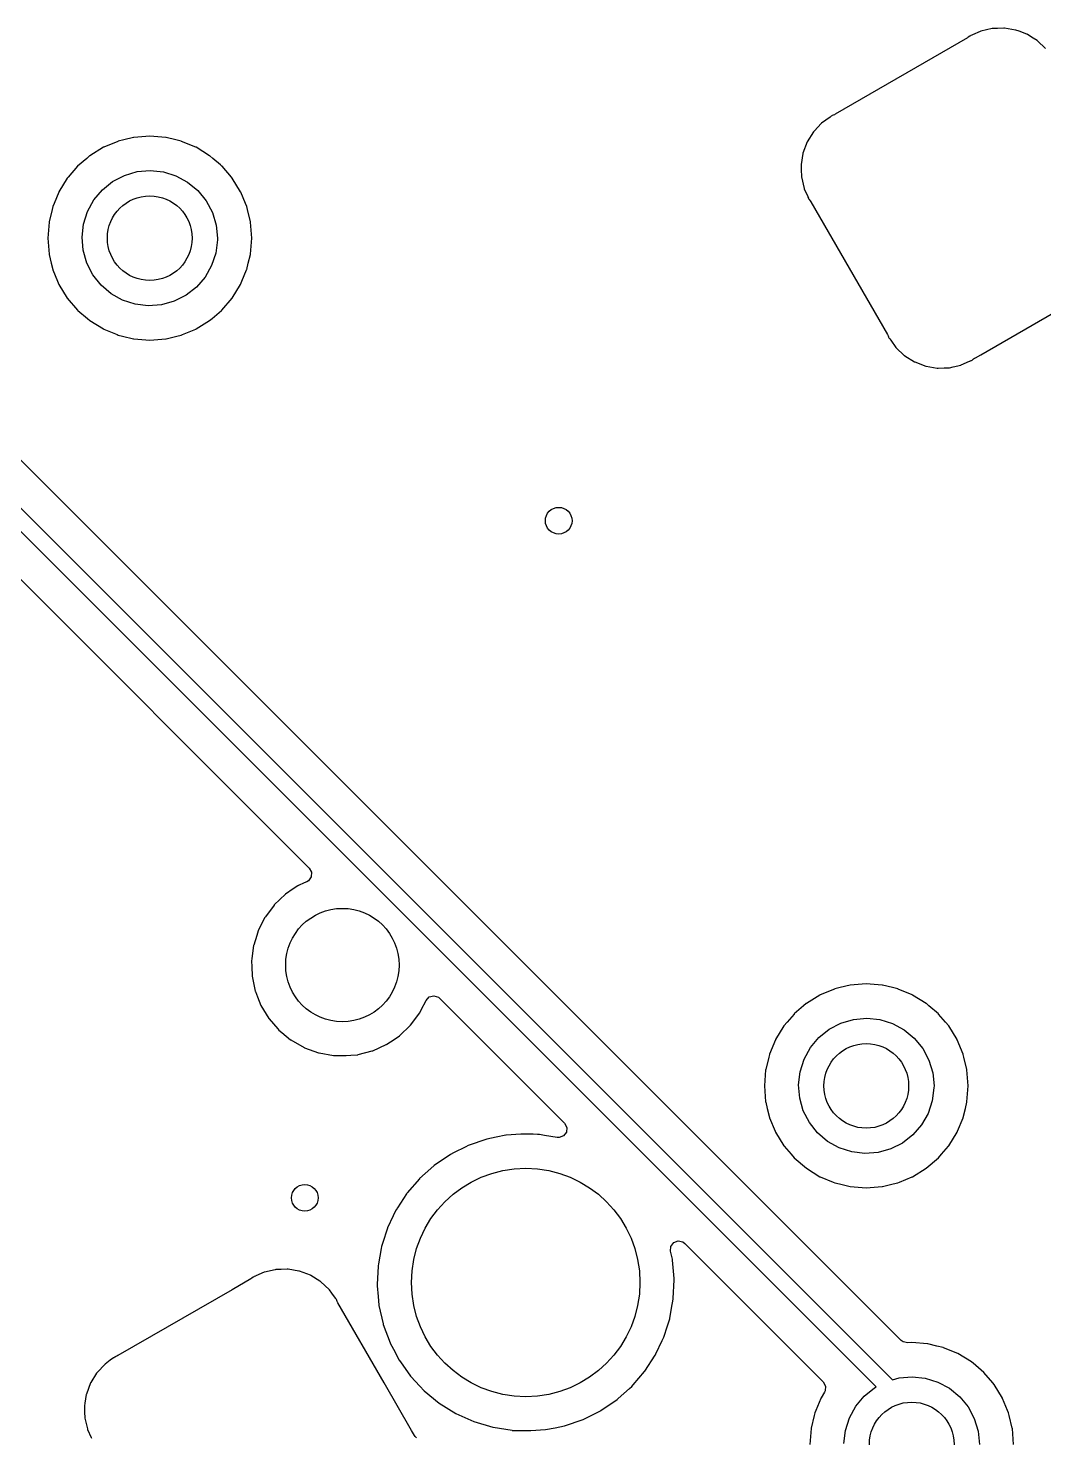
# Model space of a CAD drawing. Extents: x 189 to 319, y -167 to -61.
# Drawn here: x 269.54 to 284.77, y -129.33 to -108.18 of the extents above; entities that cross this region are included whole.
import ezdxf

# ---------------------------------------------------------------- set-up
doc = ezdxf.new("R2010")
doc.units = 0
doc.layers.add('BLACK', color=7, linetype='CONTINUOUS')

msp = doc.modelspace()

# ---------------------------------------------------------------- linework, layer by layer
at = {"layer": 'BLACK', "linetype": 'CONTINUOUS'}
for p, q in [((283.695, -108.286), (283.678, -108.292)), ((283.703, -108.282), (283.695, -108.286)), ((283.82, -108.229), (283.703, -108.282)), ((283.826, -108.227), (283.82, -108.229)), ((283.82, -108.229), (283.82, -108.229)), ((284, -108.186), (283.826, -108.227)), ((284.079, -108.184), (284, -108.186)), ((284.172, -108.181), (284.079, -108.184)), ((284.179, -108.18), (284.172, -108.181)), ((284.172, -108.181), (284.172, -108.181)), ((284.185, -108.181), (284.179, -108.18)), ((284.349, -108.208), (284.185, -108.181)), ((284.185, -108.181), (284.185, -108.181)), ((284.355, -108.209), (284.349, -108.208)), ((284.349, -108.208), (284.349, -108.208)), ((284.401, -108.227), (284.355, -108.209)), ((284.517, -108.27), (284.401, -108.227)), ((284.522, -108.272), (284.517, -108.27)), ((284.517, -108.27), (284.517, -108.27)), ((284.528, -108.276), (284.522, -108.272)), ((284.614, -108.329), (284.528, -108.276)), ((284.528, -108.276), (284.528, -108.276)), ((283.626, -108.327), (281.645, -109.47)), ((283.64, -108.317), (283.626, -108.327)), ((283.662, -108.3), (283.64, -108.317)), ((283.673, -108.294), (283.662, -108.3)), ((283.678, -108.292), (283.673, -108.294)), ((283.678, -108.292), (283.678, -108.292)), ((284.674, -108.367), (284.614, -108.329)), ((284.679, -108.371), (284.674, -108.367)), ((284.8, -108.485), (284.679, -108.371)), ((281.567, -109.513), (281.439, -109.605)), ((281.571, -109.51), (281.567, -109.513)), ((281.58, -109.503), (281.571, -109.51)), ((281.584, -109.5), (281.58, -109.503)), ((281.58, -109.503), (281.58, -109.503)), ((281.595, -109.494), (281.584, -109.5)), ((281.599, -109.492), (281.595, -109.494)), ((281.614, -109.487), (281.599, -109.492)), ((281.599, -109.492), (281.599, -109.492)), ((281.633, -109.478), (281.614, -109.487)), ((281.645, -109.47), (281.633, -109.478)), ((281.317, -109.735), (281.222, -109.887)), ((281.333, -109.718), (281.317, -109.735)), ((281.435, -109.609), (281.333, -109.718)), ((281.439, -109.605), (281.435, -109.609)), ((281.435, -109.609), (281.435, -109.609)), ((270.665, -109.967), (270.461, -110.093)), ((270.67, -109.966), (270.665, -109.967)), ((270.882, -109.878), (270.67, -109.966)), ((270.67, -109.966), (270.67, -109.966)), ((270.887, -109.876), (270.882, -109.878)), ((270.882, -109.878), (270.882, -109.878)), ((270.969, -109.856), (270.887, -109.876)), ((271.116, -109.821), (270.969, -109.856)), ((271.12, -109.82), (271.116, -109.821)), ((271.116, -109.821), (271.116, -109.821)), ((271.36, -109.801), (271.12, -109.82)), ((271.599, -109.82), (271.36, -109.801)), ((271.604, -109.821), (271.599, -109.82)), ((271.751, -109.856), (271.604, -109.821)), ((271.604, -109.821), (271.604, -109.821)), ((271.832, -109.876), (271.751, -109.856)), ((271.837, -109.878), (271.832, -109.876)), ((272.049, -109.966), (271.837, -109.878)), ((271.837, -109.878), (271.837, -109.878)), ((272.054, -109.967), (272.049, -109.966)), ((272.049, -109.966), (272.049, -109.966)), ((272.258, -110.093), (272.054, -109.967)), ((281.222, -109.887), (281.159, -110.055)), ((270.414, -110.133), (270.278, -110.249)), ((270.457, -110.096), (270.414, -110.133)), ((270.461, -110.093), (270.457, -110.096)), ((270.457, -110.096), (270.457, -110.096)), ((272.262, -110.096), (272.258, -110.093)), ((272.305, -110.133), (272.262, -110.096)), ((272.262, -110.096), (272.262, -110.096)), ((272.42, -110.231), (272.305, -110.133)), ((281.158, -110.061), (281.131, -110.225)), ((281.159, -110.055), (281.158, -110.061)), ((281.158, -110.061), (281.158, -110.061)), ((270.275, -110.252), (270.135, -110.416)), ((270.278, -110.249), (270.275, -110.252)), ((270.803, -110.48), (270.979, -110.388)), ((270.979, -110.388), (271.169, -110.332)), ((271.169, -110.332), (271.367, -110.314)), ((271.367, -110.314), (271.564, -110.335)), ((271.564, -110.335), (271.753, -110.393)), ((271.753, -110.393), (271.928, -110.488)), ((272.441, -110.249), (272.42, -110.231)), ((272.444, -110.252), (272.441, -110.249)), ((272.584, -110.416), (272.444, -110.252)), ((281.131, -110.225), (281.13, -110.231)), ((281.13, -110.231), (281.13, -110.237)), ((281.13, -110.237), (281.13, -110.237)), ((281.13, -110.237), (281.132, -110.299)), ((281.132, -110.299), (281.136, -110.41)), ((270.122, -110.431), (269.997, -110.636)), ((270.135, -110.416), (270.122, -110.431)), ((270.521, -110.756), (270.649, -110.604)), ((270.649, -110.604), (270.803, -110.48)), ((271.928, -110.488), (272.08, -110.614)), ((272.08, -110.614), (272.206, -110.768)), ((272.597, -110.431), (272.584, -110.416)), ((272.722, -110.636), (272.597, -110.431)), ((281.136, -110.41), (281.176, -110.584)), ((281.176, -110.584), (281.179, -110.59)), ((281.179, -110.59), (281.179, -110.59)), ((281.179, -110.59), (281.232, -110.706)), ((269.925, -110.81), (269.905, -110.857)), ((269.995, -110.64), (269.925, -110.81)), ((269.997, -110.636), (269.995, -110.64)), ((269.995, -110.64), (269.995, -110.64)), ((270.426, -110.93), (270.521, -110.756)), ((272.206, -110.768), (272.299, -110.943)), ((272.724, -110.64), (272.722, -110.636)), ((272.794, -110.81), (272.724, -110.64)), ((272.724, -110.64), (272.724, -110.64)), ((272.814, -110.857), (272.794, -110.81)), ((281.232, -110.706), (281.235, -110.714)), ((281.235, -110.714), (281.241, -110.73)), ((281.241, -110.73), (281.243, -110.736)), ((281.243, -110.736), (281.25, -110.747)), ((281.25, -110.747), (281.253, -110.751)), ((281.253, -110.751), (281.253, -110.751)), ((281.253, -110.751), (281.267, -110.769)), ((281.267, -110.769), (281.277, -110.784)), ((281.277, -110.784), (282.427, -112.777)), ((269.896, -110.898), (269.85, -111.086)), ((269.905, -110.857), (269.896, -110.898)), ((270.366, -111.119), (270.426, -110.93)), ((272.299, -110.943), (272.356, -111.133)), ((272.824, -110.898), (272.814, -110.857)), ((272.869, -111.086), (272.824, -110.898)), ((269.849, -111.091), (269.83, -111.33)), ((269.85, -111.086), (269.849, -111.091)), ((269.85, -111.086), (269.85, -111.086)), ((270.344, -111.316), (270.366, -111.119)), ((272.356, -111.133), (272.376, -111.33)), ((272.87, -111.091), (272.869, -111.086)), ((272.869, -111.086), (272.869, -111.086)), ((272.889, -111.33), (272.87, -111.091)), ((269.83, -111.33), (269.849, -111.569)), ((270.36, -111.513), (270.344, -111.316)), ((272.375, -111.358), (272.35, -111.555)), ((272.376, -111.33), (272.375, -111.358)), ((272.87, -111.569), (272.889, -111.33)), ((269.849, -111.569), (269.85, -111.574)), ((269.85, -111.574), (269.85, -111.574)), ((269.85, -111.574), (269.882, -111.705)), ((270.415, -111.704), (270.36, -111.513)), ((272.35, -111.555), (272.288, -111.743)), ((272.837, -111.705), (272.869, -111.574)), ((272.869, -111.574), (272.87, -111.569)), ((272.869, -111.574), (272.869, -111.574)), ((269.882, -111.705), (269.905, -111.803)), ((269.905, -111.803), (269.907, -111.807)), ((269.907, -111.807), (269.907, -111.807)), ((269.907, -111.807), (269.977, -111.977)), ((270.506, -111.88), (270.415, -111.704)), ((270.629, -112.036), (270.506, -111.88)), ((272.288, -111.743), (272.19, -111.916)), ((272.742, -111.977), (272.812, -111.807)), ((272.812, -111.807), (272.814, -111.803)), ((272.812, -111.807), (272.812, -111.807)), ((272.814, -111.803), (272.837, -111.705)), ((269.977, -111.977), (269.997, -112.024)), ((269.997, -112.024), (270.122, -112.229)), ((270.78, -112.164), (270.629, -112.036)), ((272.06, -112.066), (271.904, -112.188)), ((272.19, -111.916), (272.06, -112.066)), ((272.597, -112.229), (272.722, -112.024)), ((272.722, -112.024), (272.742, -111.977)), ((284.596, -112.635), (285.727, -111.982)), ((270.122, -112.229), (270.278, -112.411)), ((270.953, -112.261), (270.78, -112.164)), ((271.141, -112.322), (270.953, -112.261)), ((271.727, -112.277), (271.536, -112.331)), ((271.904, -112.188), (271.727, -112.277)), ((272.441, -112.411), (272.597, -112.229)), ((270.278, -112.411), (270.282, -112.415)), ((270.282, -112.415), (270.425, -112.537)), ((271.338, -112.346), (271.141, -112.322)), ((271.536, -112.331), (271.338, -112.346)), ((272.294, -112.537), (272.437, -112.415)), ((272.437, -112.415), (272.441, -112.411)), ((270.425, -112.537), (270.461, -112.567)), ((270.461, -112.567), (270.665, -112.693)), ((270.665, -112.693), (270.67, -112.694)), ((270.67, -112.694), (270.67, -112.694)), ((270.67, -112.694), (270.87, -112.777)), ((271.85, -112.777), (272.049, -112.694)), ((272.049, -112.694), (272.054, -112.693)), ((272.049, -112.694), (272.049, -112.694)), ((272.054, -112.693), (272.258, -112.567)), ((272.258, -112.567), (272.294, -112.537)), ((283.827, -113.079), (284.596, -112.635)), ((270.87, -112.777), (270.887, -112.784)), ((270.887, -112.784), (270.952, -112.8)), ((270.952, -112.8), (271.116, -112.839)), ((271.116, -112.839), (271.116, -112.839)), ((271.116, -112.839), (271.12, -112.84)), ((271.12, -112.84), (271.36, -112.859)), ((271.36, -112.859), (271.599, -112.84)), ((271.599, -112.84), (271.604, -112.839)), ((271.604, -112.839), (271.767, -112.8)), ((271.604, -112.839), (271.604, -112.839)), ((271.767, -112.8), (271.832, -112.784)), ((271.832, -112.784), (271.85, -112.777)), ((282.427, -112.777), (282.436, -112.796)), ((282.436, -112.796), (282.442, -112.81)), ((282.442, -112.81), (282.442, -112.81)), ((282.442, -112.81), (282.443, -112.815)), ((282.443, -112.815), (282.45, -112.826)), ((282.45, -112.826), (282.453, -112.83)), ((282.453, -112.83), (282.453, -112.83)), ((282.453, -112.83), (282.459, -112.838)), ((282.459, -112.838), (282.463, -112.843)), ((282.463, -112.843), (282.476, -112.862)), ((282.476, -112.862), (282.554, -112.971)), ((282.554, -112.971), (282.559, -112.975)), ((282.559, -112.975), (282.559, -112.975)), ((282.559, -112.975), (282.68, -113.089)), ((282.68, -113.089), (282.685, -113.093)), ((282.685, -113.093), (282.69, -113.096)), ((282.69, -113.096), (282.69, -113.096)), ((282.69, -113.096), (282.832, -113.184)), ((283.697, -113.16), (283.719, -113.143)), ((283.719, -113.143), (283.734, -113.133)), ((283.734, -113.133), (283.746, -113.126)), ((283.746, -113.126), (283.827, -113.079)), ((282.832, -113.184), (282.832, -113.184)), ((282.832, -113.184), (282.837, -113.188)), ((282.837, -113.188), (283.004, -113.251)), ((283.004, -113.251), (283.01, -113.252)), ((283.01, -113.252), (283.01, -113.252)), ((283.01, -113.252), (283.175, -113.279)), ((283.175, -113.279), (283.175, -113.279)), ((283.175, -113.279), (283.181, -113.28)), ((283.181, -113.28), (283.187, -113.279)), ((283.187, -113.279), (283.277, -113.277)), ((283.187, -113.279), (283.187, -113.279)), ((283.277, -113.277), (283.36, -113.274)), ((283.36, -113.274), (283.413, -113.261)), ((283.413, -113.261), (283.528, -113.235)), ((283.528, -113.235), (283.534, -113.233)), ((283.528, -113.235), (283.528, -113.235)), ((283.534, -113.233), (283.656, -113.178)), ((283.656, -113.178), (283.664, -113.174)), ((283.664, -113.174), (283.682, -113.168)), ((283.682, -113.168), (283.686, -113.166)), ((283.682, -113.168), (283.682, -113.168)), ((283.686, -113.166), (283.697, -113.16)), ((278.814, -124.05), (268.981, -114.218)), ((268.566, -114.522), (282.505, -128.46)), ((282.258, -128.568), (268.426, -114.735)), ((268.467, -115.496), (273.754, -120.782)), ((273.74, -120.972), (273.717, -120.986)), ((273.783, -120.915), (273.74, -120.972)), ((273.754, -120.782), (273.788, -120.845)), ((273.788, -120.845), (273.783, -120.915)), ((273.395, -121.174), (273.228, -121.333)), ((273.512, -121.095), (273.395, -121.174)), ((273.582, -121.048), (273.512, -121.095)), ((273.586, -121.045), (273.582, -121.048)), ((273.582, -121.048), (273.582, -121.048)), ((273.591, -121.043), (273.586, -121.045)), ((273.677, -121.004), (273.591, -121.043)), ((273.591, -121.043), (273.591, -121.043)), ((273.717, -120.986), (273.677, -121.004)), ((273.225, -121.337), (273.094, -121.513)), ((273.228, -121.333), (273.225, -121.337)), ((273.087, -121.525), (273.013, -121.671)), ((273.09, -121.518), (273.087, -121.525)), ((273.094, -121.513), (273.09, -121.518)), ((272.964, -121.793), (272.919, -121.939)), ((272.986, -121.724), (272.964, -121.793)), ((273.013, -121.671), (272.986, -121.724)), ((272.907, -122.021), (272.891, -122.144)), ((272.918, -121.944), (272.907, -122.021)), ((272.919, -121.939), (272.918, -121.944)), ((272.919, -121.939), (272.919, -121.939)), ((272.891, -122.144), (272.887, -122.173)), ((272.887, -122.173), (272.887, -122.178)), ((272.887, -122.178), (272.887, -122.178)), ((272.887, -122.178), (272.89, -122.257)), ((272.89, -122.257), (272.896, -122.403)), ((272.896, -122.403), (272.943, -122.629)), ((272.943, -122.629), (272.945, -122.634)), ((272.945, -122.634), (272.945, -122.634)), ((272.945, -122.634), (272.977, -122.714)), ((281.632, -122.598), (281.42, -122.686)), ((281.637, -122.596), (281.632, -122.598)), ((281.632, -122.598), (281.632, -122.598)), ((281.719, -122.576), (281.637, -122.596)), ((281.866, -122.541), (281.719, -122.576)), ((281.87, -122.54), (281.866, -122.541)), ((281.866, -122.541), (281.866, -122.541)), ((282.11, -122.521), (281.87, -122.54)), ((282.349, -122.54), (282.11, -122.521)), ((282.354, -122.541), (282.349, -122.54)), ((282.501, -122.576), (282.354, -122.541)), ((282.354, -122.541), (282.354, -122.541)), ((282.582, -122.596), (282.501, -122.576)), ((282.587, -122.598), (282.582, -122.596)), ((282.799, -122.686), (282.587, -122.598)), ((282.587, -122.598), (282.587, -122.598)), ((272.977, -122.714), (273.028, -122.843)), ((273.028, -122.843), (273.148, -123.041)), ((275.433, -122.91), (275.505, -122.767)), ((275.505, -122.767), (275.554, -122.715)), ((275.554, -122.715), (275.623, -122.698)), ((275.623, -122.698), (275.69, -122.721)), ((275.69, -122.721), (275.707, -122.735)), ((275.707, -122.735), (277.582, -124.611)), ((281.169, -122.848), (281.028, -122.969)), ((281.207, -122.816), (281.169, -122.848)), ((281.211, -122.813), (281.207, -122.816)), ((281.207, -122.816), (281.207, -122.816)), ((281.415, -122.687), (281.211, -122.813)), ((281.42, -122.686), (281.415, -122.687)), ((281.42, -122.686), (281.42, -122.686)), ((282.804, -122.687), (282.799, -122.686)), ((282.799, -122.686), (282.799, -122.686)), ((283.008, -122.813), (282.804, -122.687)), ((283.012, -122.816), (283.008, -122.813)), ((283.05, -122.848), (283.012, -122.816)), ((283.012, -122.816), (283.012, -122.816)), ((283.191, -122.969), (283.05, -122.848)), ((273.148, -123.041), (273.151, -123.045)), ((273.151, -123.045), (273.282, -123.195)), ((275.272, -123.141), (275.35, -123.036)), ((275.35, -123.036), (275.406, -122.96)), ((275.406, -122.96), (275.41, -122.956)), ((275.406, -122.96), (275.406, -122.96)), ((275.41, -122.956), (275.433, -122.91)), ((281.025, -122.972), (280.92, -123.096)), ((281.028, -122.969), (281.025, -122.972)), ((281.729, -123.108), (281.919, -123.052)), ((281.919, -123.052), (282.117, -123.034)), ((282.117, -123.034), (282.314, -123.055)), ((282.314, -123.055), (282.503, -123.113)), ((283.194, -122.972), (283.191, -122.969)), ((283.3, -123.096), (283.194, -122.972)), ((273.282, -123.195), (273.299, -123.215)), ((273.299, -123.215), (273.34, -123.249)), ((273.34, -123.249), (273.473, -123.358)), ((275.028, -123.352), (275.105, -123.3)), ((275.105, -123.3), (275.272, -123.141)), ((280.872, -123.151), (280.747, -123.356)), ((280.92, -123.096), (280.872, -123.151)), ((281.399, -123.324), (281.553, -123.2)), ((281.553, -123.2), (281.729, -123.108)), ((282.503, -123.113), (282.678, -123.208)), ((282.678, -123.208), (282.83, -123.334)), ((283.347, -123.151), (283.3, -123.096)), ((283.472, -123.356), (283.347, -123.151)), ((273.473, -123.358), (273.473, -123.358)), ((273.473, -123.358), (273.477, -123.361)), ((273.477, -123.361), (273.678, -123.475)), ((273.678, -123.475), (273.683, -123.477)), ((273.683, -123.477), (273.683, -123.477)), ((273.683, -123.477), (273.89, -123.552)), ((274.708, -123.522), (274.909, -123.431)), ((274.909, -123.431), (274.914, -123.429)), ((274.914, -123.429), (274.918, -123.426)), ((274.918, -123.426), (275.028, -123.352)), ((274.918, -123.426), (274.918, -123.426)), ((280.745, -123.36), (280.657, -123.573)), ((280.747, -123.356), (280.745, -123.36)), ((280.745, -123.36), (280.745, -123.36)), ((281.176, -123.65), (281.271, -123.476)), ((281.271, -123.476), (281.399, -123.324)), ((282.83, -123.334), (282.956, -123.488)), ((282.956, -123.488), (283.049, -123.663)), ((283.474, -123.36), (283.472, -123.356)), ((283.562, -123.573), (283.474, -123.36)), ((283.474, -123.36), (283.474, -123.36)), ((273.89, -123.552), (273.89, -123.552)), ((273.89, -123.552), (273.895, -123.554)), ((273.895, -123.554), (273.9, -123.555)), ((273.9, -123.555), (273.9, -123.555)), ((273.9, -123.555), (274.118, -123.594)), ((274.118, -123.594), (274.118, -123.594)), ((274.118, -123.594), (274.122, -123.595)), ((274.122, -123.595), (274.139, -123.596)), ((274.139, -123.596), (274.144, -123.596)), ((274.144, -123.596), (274.144, -123.596)), ((274.144, -123.596), (274.146, -123.596)), ((274.146, -123.596), (274.308, -123.596)), ((274.308, -123.596), (274.375, -123.591)), ((274.375, -123.591), (274.475, -123.582)), ((274.475, -123.582), (274.475, -123.582)), ((274.475, -123.582), (274.48, -123.582)), ((274.48, -123.582), (274.485, -123.58)), ((274.485, -123.58), (274.698, -123.525)), ((274.485, -123.58), (274.485, -123.58)), ((274.698, -123.525), (274.703, -123.524)), ((274.698, -123.525), (274.698, -123.525)), ((274.703, -123.524), (274.708, -123.522)), ((274.708, -123.522), (274.708, -123.522)), ((280.645, -123.62), (280.6, -123.806)), ((280.655, -123.577), (280.645, -123.62)), ((280.657, -123.573), (280.655, -123.577)), ((281.116, -123.839), (281.176, -123.65)), ((283.049, -123.663), (283.106, -123.853)), ((283.564, -123.577), (283.562, -123.573)), ((283.574, -123.62), (283.564, -123.577)), ((283.619, -123.806), (283.574, -123.62)), ((280.599, -123.811), (280.58, -124.05)), ((280.6, -123.806), (280.599, -123.811)), ((280.6, -123.806), (280.6, -123.806)), ((281.094, -124.036), (281.116, -123.839)), ((283.106, -123.853), (283.126, -124.05)), ((283.62, -123.811), (283.619, -123.806)), ((283.619, -123.806), (283.619, -123.806)), ((283.639, -124.05), (283.62, -123.811)), ((281.699, -126.936), (278.814, -124.05)), ((280.58, -124.05), (280.599, -124.289)), ((281.11, -124.233), (281.094, -124.036)), ((283.125, -124.078), (283.1, -124.275)), ((283.126, -124.05), (283.125, -124.078)), ((283.62, -124.289), (283.639, -124.05)), ((280.599, -124.289), (280.6, -124.294)), ((280.6, -124.294), (280.6, -124.294)), ((280.6, -124.294), (280.623, -124.39)), ((281.165, -124.424), (281.11, -124.233)), ((283.1, -124.275), (283.038, -124.463)), ((283.596, -124.39), (283.619, -124.294)), ((283.619, -124.294), (283.62, -124.289)), ((283.619, -124.294), (283.619, -124.294)), ((280.623, -124.39), (280.655, -124.523)), ((280.655, -124.523), (280.657, -124.527)), ((280.657, -124.527), (280.657, -124.527)), ((280.657, -124.527), (280.741, -124.729)), ((281.256, -124.6), (281.165, -124.424)), ((283.038, -124.463), (282.94, -124.636)), ((283.478, -124.729), (283.562, -124.527)), ((283.562, -124.527), (283.564, -124.523)), ((283.562, -124.527), (283.562, -124.527)), ((283.564, -124.523), (283.596, -124.39)), ((276.925, -124.777), (276.705, -124.792)), ((277.11, -124.777), (276.925, -124.777)), ((277.111, -124.777), (277.11, -124.777)), ((277.177, -124.78), (277.111, -124.777)), ((277.111, -124.777), (277.111, -124.777)), ((277.202, -124.781), (277.177, -124.78)), ((277.205, -124.782), (277.202, -124.781)), ((277.281, -124.794), (277.205, -124.782)), ((277.205, -124.782), (277.205, -124.782)), ((277.611, -124.744), (277.569, -124.801)), ((277.582, -124.611), (277.616, -124.673)), ((277.616, -124.673), (277.611, -124.744)), ((280.741, -124.729), (280.747, -124.744)), ((280.747, -124.744), (280.872, -124.949)), ((281.379, -124.756), (281.256, -124.6)), ((281.53, -124.884), (281.379, -124.756)), ((282.81, -124.786), (282.654, -124.908)), ((282.94, -124.636), (282.81, -124.786)), ((283.347, -124.949), (283.472, -124.744)), ((283.472, -124.744), (283.478, -124.729)), ((276.104, -124.963), (275.916, -125.057)), ((276.137, -124.946), (276.104, -124.963)), ((276.416, -124.85), (276.137, -124.946)), ((276.559, -124.821), (276.416, -124.85)), ((276.701, -124.792), (276.559, -124.821)), ((276.705, -124.792), (276.701, -124.792)), ((276.701, -124.792), (276.701, -124.792)), ((277.474, -124.824), (277.281, -124.794)), ((277.502, -124.825), (277.474, -124.824)), ((277.569, -124.801), (277.502, -124.825)), ((280.872, -124.949), (280.876, -124.953)), ((280.876, -124.953), (280.876, -124.953)), ((280.876, -124.953), (280.981, -125.076)), ((281.703, -124.981), (281.53, -124.884)), ((281.891, -125.042), (281.703, -124.981)), ((282.477, -124.997), (282.286, -125.051)), ((282.654, -124.908), (282.477, -124.997)), ((283.238, -125.076), (283.343, -124.953)), ((283.343, -124.953), (283.347, -124.949)), ((283.343, -124.953), (283.343, -124.953)), ((275.873, -125.078), (275.628, -125.244)), ((275.916, -125.057), (275.873, -125.078)), ((280.981, -125.076), (281.028, -125.131)), ((281.028, -125.131), (281.211, -125.287)), ((282.088, -125.066), (281.891, -125.042)), ((282.286, -125.051), (282.088, -125.066)), ((283.008, -125.287), (283.191, -125.131)), ((283.191, -125.131), (283.238, -125.076)), ((275.578, -125.29), (275.408, -125.441)), ((275.625, -125.247), (275.578, -125.29)), ((275.628, -125.244), (275.625, -125.247)), ((275.625, -125.247), (275.625, -125.247)), ((281.211, -125.287), (281.415, -125.413)), ((281.415, -125.413), (281.42, -125.414)), ((281.42, -125.414), (281.42, -125.414)), ((281.42, -125.414), (281.612, -125.494)), ((282.607, -125.494), (282.799, -125.414)), ((282.799, -125.414), (282.804, -125.413)), ((282.799, -125.414), (282.799, -125.414)), ((282.804, -125.413), (283.008, -125.287)), ((275.405, -125.444), (275.224, -125.657)), ((275.408, -125.441), (275.405, -125.444)), ((275.405, -125.444), (275.405, -125.444)), ((281.612, -125.494), (281.637, -125.504)), ((281.637, -125.504), (281.708, -125.521)), ((281.708, -125.521), (281.866, -125.559)), ((281.866, -125.559), (281.866, -125.559)), ((281.866, -125.559), (281.87, -125.56)), ((281.87, -125.56), (282.11, -125.579)), ((282.11, -125.579), (282.349, -125.56)), ((282.349, -125.56), (282.354, -125.559)), ((282.354, -125.559), (282.511, -125.521)), ((282.354, -125.559), (282.354, -125.559)), ((282.511, -125.521), (282.582, -125.504)), ((282.582, -125.504), (282.607, -125.494)), ((275.214, -125.669), (275.077, -125.879)), ((275.216, -125.665), (275.214, -125.669)), ((275.214, -125.669), (275.214, -125.669)), ((275.224, -125.657), (275.216, -125.665)), ((275.014, -125.999), (274.928, -126.18)), ((275.053, -125.917), (275.014, -125.999)), ((275.055, -125.913), (275.053, -125.917)), ((275.053, -125.917), (275.053, -125.917)), ((275.077, -125.879), (275.055, -125.913)), ((274.927, -126.184), (274.854, -126.413)), ((274.928, -126.18), (274.927, -126.184)), ((274.927, -126.184), (274.927, -126.184)), ((274.838, -126.461), (274.833, -126.492)), ((274.854, -126.413), (274.838, -126.461)), ((279.173, -126.53), (279.177, -126.459)), ((279.177, -126.459), (279.22, -126.402)), ((279.22, -126.402), (279.286, -126.377)), ((279.286, -126.377), (279.356, -126.391)), ((279.356, -126.391), (279.385, -126.413)), ((279.385, -126.413), (281.464, -128.493)), ((274.833, -126.492), (274.791, -126.721)), ((279.2, -126.651), (279.173, -126.53)), ((279.202, -126.659), (279.2, -126.651)), ((279.202, -126.663), (279.202, -126.659)), ((279.226, -126.94), (279.202, -126.663)), ((272.953, -126.902), (272.945, -126.906)), ((273.076, -126.847), (272.953, -126.902)), ((273.082, -126.845), (273.076, -126.847)), ((273.244, -126.808), (273.082, -126.845)), ((273.082, -126.845), (273.082, -126.845)), ((273.25, -126.806), (273.244, -126.808)), ((273.244, -126.808), (273.244, -126.808)), ((273.332, -126.803), (273.25, -126.806)), ((273.422, -126.801), (273.332, -126.803)), ((273.429, -126.8), (273.422, -126.801)), ((273.422, -126.801), (273.422, -126.801)), ((273.435, -126.801), (273.429, -126.8)), ((273.599, -126.828), (273.435, -126.801)), ((273.435, -126.801), (273.435, -126.801)), ((273.605, -126.829), (273.599, -126.828)), ((273.599, -126.828), (273.599, -126.828)), ((273.772, -126.892), (273.605, -126.829)), ((273.778, -126.896), (273.772, -126.892)), ((273.913, -126.98), (273.778, -126.896)), ((273.778, -126.896), (273.778, -126.896)), ((274.786, -126.756), (274.773, -127.03)), ((274.791, -126.721), (274.786, -126.752)), ((274.786, -126.752), (274.786, -126.756)), ((274.786, -126.756), (274.786, -126.756)), ((272.595, -127.109), (270.883, -128.098)), ((272.876, -126.947), (272.595, -127.109)), ((272.89, -126.937), (272.876, -126.947)), ((272.912, -126.92), (272.89, -126.937)), ((272.923, -126.914), (272.912, -126.92)), ((272.928, -126.912), (272.923, -126.914)), ((272.945, -126.906), (272.928, -126.912)), ((272.928, -126.912), (272.928, -126.912)), ((273.924, -126.987), (273.913, -126.98)), ((273.929, -126.991), (273.924, -126.987)), ((274.05, -127.105), (273.929, -126.991)), ((273.929, -126.991), (273.929, -126.991)), ((274.055, -127.109), (274.05, -127.105)), ((274.05, -127.105), (274.05, -127.105)), ((274.092, -127.161), (274.055, -127.109)), ((274.773, -127.03), (274.773, -127.047)), ((274.773, -127.047), (274.773, -127.051)), ((274.773, -127.051), (274.773, -127.051)), ((274.773, -127.051), (274.787, -127.211)), ((279.214, -127.24), (279.227, -126.958)), ((279.227, -126.953), (279.226, -126.94)), ((279.227, -126.958), (279.227, -126.953)), ((279.227, -126.958), (279.227, -126.958)), ((282.633, -127.869), (281.699, -126.936)), ((274.147, -127.237), (274.092, -127.161)), ((274.15, -127.242), (274.147, -127.237)), ((274.151, -127.243), (274.15, -127.242)), ((274.16, -127.254), (274.151, -127.243)), ((274.166, -127.265), (274.16, -127.254)), ((274.168, -127.27), (274.166, -127.265)), ((274.173, -127.284), (274.168, -127.27)), ((274.168, -127.27), (274.168, -127.27)), ((274.182, -127.303), (274.173, -127.284)), ((274.877, -128.507), (274.182, -127.303)), ((274.787, -127.211), (274.798, -127.341)), ((279.189, -127.387), (279.213, -127.252)), ((279.213, -127.252), (279.214, -127.248)), ((279.213, -127.252), (279.213, -127.252)), ((279.214, -127.248), (279.214, -127.24)), ((274.798, -127.341), (274.799, -127.345)), ((274.799, -127.345), (274.799, -127.345)), ((274.799, -127.345), (274.861, -127.622)), ((279.162, -127.539), (279.189, -127.387)), ((274.861, -127.622), (274.863, -127.629)), ((274.863, -127.629), (274.965, -127.906)), ((279.072, -127.82), (279.126, -127.651)), ((279.126, -127.651), (279.161, -127.543)), ((279.161, -127.543), (279.162, -127.539)), ((279.161, -127.543), (279.161, -127.543)), ((274.965, -127.906), (274.967, -127.91)), ((274.967, -127.91), (274.967, -127.91)), ((274.967, -127.91), (275.015, -128.002)), ((278.951, -128.073), (279.048, -127.869)), ((279.048, -127.869), (279.072, -127.82)), ((282.662, -127.891), (282.633, -127.869)), ((282.732, -127.906), (282.662, -127.891)), ((282.791, -127.901), (282.732, -127.906)), ((283.03, -127.92), (282.791, -127.901)), ((283.035, -127.921), (283.03, -127.92)), ((283.168, -127.953), (283.035, -127.921)), ((283.035, -127.921), (283.035, -127.921)), ((283.263, -127.976), (283.168, -127.953)), ((270.768, -128.168), (270.689, -128.225)), ((270.817, -128.133), (270.768, -128.168)), ((270.821, -128.13), (270.817, -128.133)), ((270.83, -128.123), (270.821, -128.13)), ((270.834, -128.12), (270.83, -128.123)), ((270.83, -128.123), (270.83, -128.123)), ((270.839, -128.117), (270.834, -128.12)), ((270.841, -128.116), (270.839, -128.117)), ((270.845, -128.114), (270.841, -128.116)), ((270.841, -128.116), (270.841, -128.116)), ((270.849, -128.112), (270.845, -128.114)), ((270.864, -128.107), (270.849, -128.112)), ((270.849, -128.112), (270.849, -128.112)), ((270.883, -128.098), (270.864, -128.107)), ((275.015, -128.002), (275.102, -128.167)), ((275.102, -128.167), (275.12, -128.192)), ((278.786, -128.331), (278.943, -128.09)), ((278.943, -128.09), (278.945, -128.087)), ((278.943, -128.09), (278.943, -128.09)), ((278.945, -128.087), (278.951, -128.073)), ((283.268, -127.978), (283.263, -127.976)), ((283.481, -128.066), (283.268, -127.978)), ((283.268, -127.978), (283.268, -127.978)), ((283.485, -128.068), (283.481, -128.066)), ((283.481, -128.066), (283.481, -128.066)), ((283.69, -128.193), (283.485, -128.068)), ((270.563, -128.361), (270.475, -128.502)), ((270.567, -128.355), (270.563, -128.361)), ((270.563, -128.361), (270.563, -128.361)), ((270.576, -128.345), (270.567, -128.355)), ((270.685, -128.229), (270.576, -128.345)), ((270.689, -128.225), (270.685, -128.229)), ((270.685, -128.229), (270.685, -128.229)), ((275.12, -128.192), (275.271, -128.405)), ((278.61, -128.537), (278.781, -128.338)), ((278.781, -128.338), (278.784, -128.335)), ((278.781, -128.338), (278.781, -128.338)), ((278.784, -128.335), (278.786, -128.331)), ((278.786, -128.331), (278.786, -128.331)), ((283.694, -128.196), (283.69, -128.193)), ((283.712, -128.212), (283.694, -128.196)), ((283.694, -128.196), (283.694, -128.196)), ((283.872, -128.349), (283.712, -128.212)), ((283.875, -128.353), (283.872, -128.349)), ((284.008, -128.507), (283.875, -128.353)), ((270.472, -128.507), (270.409, -128.675)), ((270.475, -128.502), (270.472, -128.507)), ((270.475, -128.502), (270.475, -128.502)), ((275.288, -129.219), (274.877, -128.507)), ((275.271, -128.405), (275.271, -128.405)), ((275.271, -128.405), (275.273, -128.408)), ((275.273, -128.408), (275.276, -128.411)), ((275.276, -128.411), (275.276, -128.411)), ((275.276, -128.411), (275.41, -128.555)), ((275.41, -128.555), (275.475, -128.624)), ((278.389, -128.74), (278.557, -128.59)), ((278.557, -128.59), (278.592, -128.559)), ((278.592, -128.559), (278.61, -128.537)), ((281.464, -128.493), (281.498, -128.555)), ((281.498, -128.555), (281.493, -128.626)), ((282.08, -128.704), (282.235, -128.58)), ((282.235, -128.58), (282.258, -128.568)), ((282.505, -128.46), (282.601, -128.432)), ((282.601, -128.432), (282.798, -128.414)), ((282.798, -128.414), (282.995, -128.435)), ((282.995, -128.435), (283.185, -128.494)), ((283.185, -128.494), (283.359, -128.588)), ((283.359, -128.588), (283.512, -128.714)), ((284.028, -128.531), (284.008, -128.507)), ((284.153, -128.736), (284.028, -128.531)), ((270.408, -128.681), (270.387, -128.812)), ((270.409, -128.675), (270.408, -128.681)), ((270.408, -128.681), (270.408, -128.681)), ((275.475, -128.624), (275.703, -128.812)), ((278.127, -128.922), (278.372, -128.756)), ((278.372, -128.756), (278.389, -128.74)), ((281.426, -128.74), (281.352, -128.919)), ((281.428, -128.736), (281.426, -128.74)), ((281.426, -128.74), (281.426, -128.74)), ((281.431, -128.732), (281.428, -128.736)), ((281.483, -128.647), (281.431, -128.732)), ((281.431, -128.732), (281.431, -128.732)), ((281.493, -128.626), (281.483, -128.647)), ((281.953, -128.856), (282.08, -128.704)), ((283.512, -128.714), (283.637, -128.868)), ((284.155, -128.74), (284.153, -128.736)), ((284.229, -128.919), (284.155, -128.74)), ((284.155, -128.74), (284.155, -128.74)), ((270.387, -128.812), (270.38, -128.851)), ((270.38, -128.851), (270.38, -128.857)), ((270.38, -128.857), (270.383, -128.948)), ((270.38, -128.857), (270.38, -128.857)), ((270.383, -128.948), (270.386, -129.03)), ((275.703, -128.812), (275.954, -128.967)), ((275.954, -128.967), (276.223, -129.088)), ((277.863, -129.054), (278.033, -128.969)), ((278.033, -128.969), (278.124, -128.924)), ((278.124, -128.924), (278.127, -128.922)), ((278.124, -128.924), (278.124, -128.924)), ((281.327, -128.997), (281.282, -129.186)), ((281.337, -128.958), (281.327, -128.997)), ((281.352, -128.919), (281.337, -128.958)), ((281.857, -129.03), (281.953, -128.856)), ((283.637, -128.868), (283.73, -129.043)), ((284.245, -128.958), (284.229, -128.919)), ((284.255, -128.997), (284.245, -128.958)), ((284.3, -129.186), (284.255, -128.997)), ((270.386, -129.03), (270.387, -129.036)), ((270.387, -129.036), (270.387, -129.036)), ((270.387, -129.036), (270.425, -129.198)), ((270.425, -129.198), (270.426, -129.204)), ((270.426, -129.204), (270.482, -129.326)), ((275.333, -129.296), (275.288, -129.219)), ((276.223, -129.088), (276.506, -129.173)), ((276.506, -129.173), (276.511, -129.173)), ((276.511, -129.173), (276.511, -129.173)), ((276.511, -129.173), (276.795, -129.218)), ((276.795, -129.218), (276.795, -129.218)), ((276.795, -129.218), (276.798, -129.219)), ((276.798, -129.219), (276.823, -129.22)), ((276.823, -129.22), (276.889, -129.223)), ((276.889, -129.223), (276.889, -129.223)), ((276.889, -129.223), (276.89, -129.223)), ((276.89, -129.223), (277.075, -129.223)), ((277.075, -129.223), (277.295, -129.208)), ((277.295, -129.208), (277.299, -129.208)), ((277.299, -129.208), (277.441, -129.179)), ((277.299, -129.208), (277.299, -129.208)), ((277.441, -129.179), (277.584, -129.15)), ((277.584, -129.15), (277.863, -129.054)), ((281.281, -129.191), (281.262, -129.43)), ((281.282, -129.186), (281.281, -129.191)), ((281.282, -129.186), (281.282, -129.186)), ((281.775, -129.416), (281.797, -129.219)), ((281.797, -129.219), (281.857, -129.03)), ((283.73, -129.043), (283.788, -129.233)), ((284.301, -129.191), (284.3, -129.186)), ((284.3, -129.186), (284.3, -129.186)), ((284.32, -129.43), (284.301, -129.191)), ((270.482, -129.326), (270.485, -129.334)), ((275.343, -129.311), (275.333, -129.296)), ((275.36, -129.333), (275.343, -129.311)), ((283.788, -129.233), (283.807, -129.43))]:
    msp.add_line(p, q, dxfattribs=at)
at = {"layer": 'BLACK'}
for centre, radius in [((271.36, -111.33), 0.635), ((277.495, -115.57), 0.2), ((274.25, -122.237), 0.8509), ((282.11, -124.05), 0.635), ((277, -127), 1.7145), ((273.685, -125.73), 0.2), ((282.791, -129.43), 0.635)]:
    msp.add_circle(centre, radius, dxfattribs=at)

doc.saveas('drawing.dxf')
